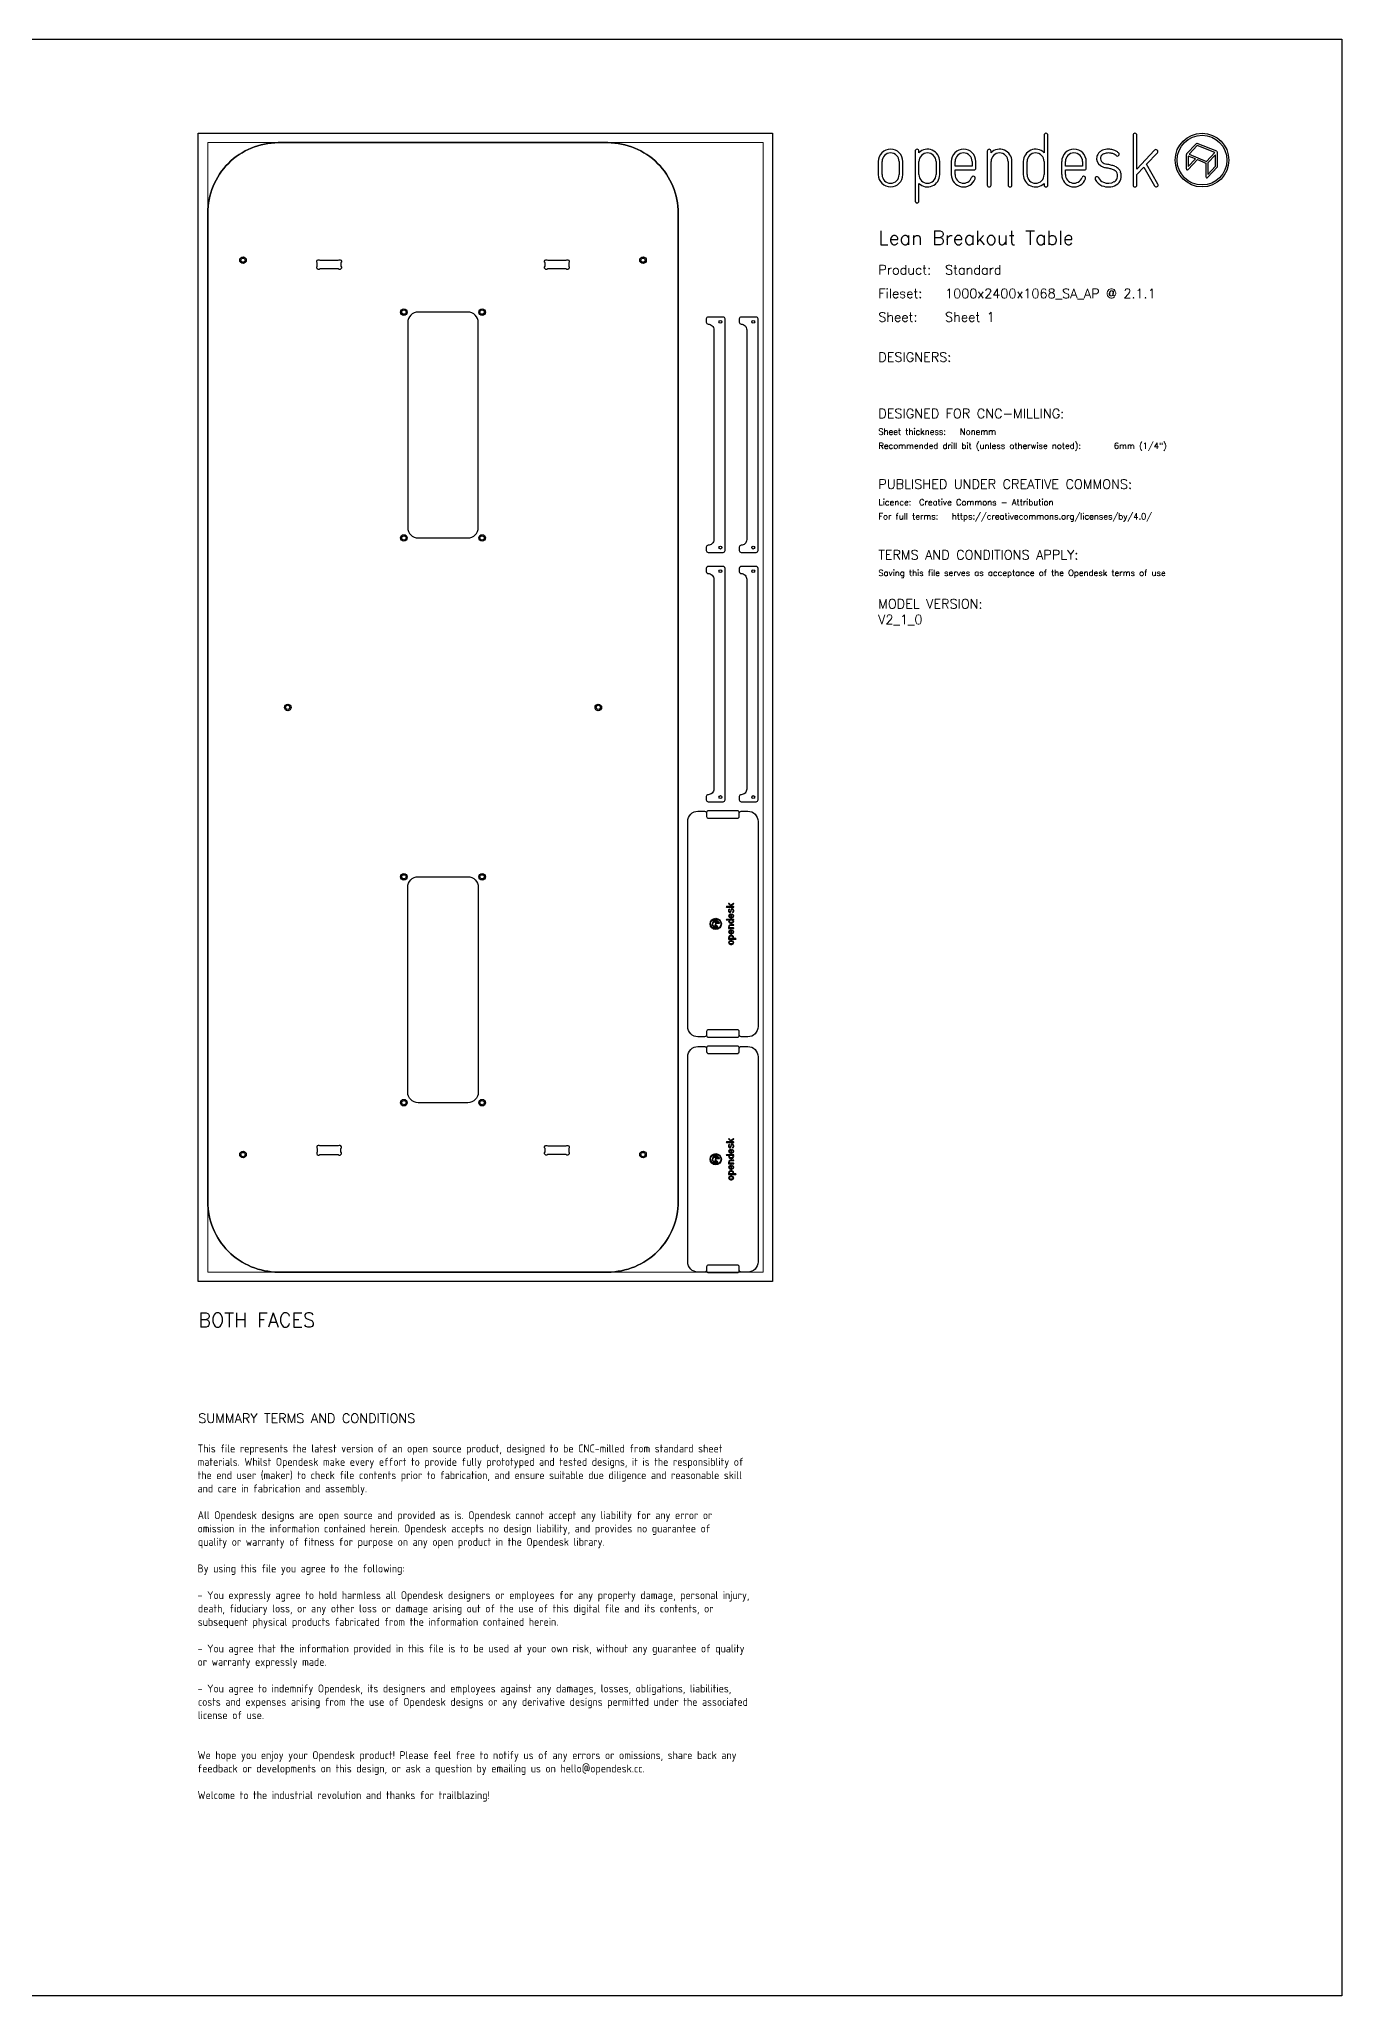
# Model space of a CAD drawing. Header units: millimetres. Extents: x -300 to 5880, y -300 to 4158.
# Drawn here: x 3112 to 5880, y 0 to 4158 of the extents above; entities that cross this region are included whole.
import ezdxf
from ezdxf.enums import TextEntityAlignment as Align

# ---------------------------------------------------------------- set-up
doc = ezdxf.new("R2010")
doc.units = ezdxf.units.MM
doc.layers.add('00-NOPRINT_TEXT', color=7, linetype='Continuous', lineweight=25)
doc.layers.add('00_NOPRINT_TOLERANCE', color=7, linetype='Continuous', lineweight=5)
for name, color, linetype, lineweight, true_color in [('BOARD_$TH-NOMINAL', 3, 'Continuous', 30, 0x00ff00), ('TOP-CUT-INSIDE_18.000MM', 1, 'Continuous', 25, 0xff1c00), ('TOP-CUT-OUTSIDE_18.000MM', 220, 'Continuous', 25, 0xff00d1), ('TOP-HOLE-6.000MM-DIAM_18.000MM', 3, 'Continuous', 25, 0x00ff0c), ('TOP-HOLE-9.000MM-DIAM_14.000MM', 220, 'Continuous', 25, 0xff00c7), ('TOP-POCKET-INSIDE_12.000MM', 140, 'Continuous', 25, 0x00b1ff), ('TOP-POCKET-INSIDE_2.000MM', 110, 'Continuous', 25, 0x00ff94)]:
    doc.layers.add(name, color=color, linetype=linetype, lineweight=lineweight, true_color=true_color)
doc.layers.add('TOP-CHAMFER-ONLINE_14MM', color=66, linetype='Continuous', true_color=0x518017)
doc.layers.add('TOP-POCKET-INSIDE_01MM', color=3, linetype='Continuous', true_color=0x0eff00)
doc.styles.add('OD-ISOCP-17_221', font='isocp.shx')
doc.styles.add('OD-ISOCP-17_222', font='isocp.shx')
doc.styles.add('OD-ISOCP-17_223', font='isocp.shx')
doc.styles.add('OD-ISOCP-17_224', font='isocp.shx')
doc.styles.add('OD-ISOCP-17_225', font='isocp.shx')
doc.styles.add('OD-ISOCP-17_226', font='isocp.shx')
doc.styles.add('OD-ISOCP-17_227', font='isocp.shx')
doc.styles.add('OD-ISOCP-17_228', font='isocp.shx')
doc.styles.add('OD-ISOCP-17_229', font='isocp.shx')
doc.styles.add('OD-ISOCP-17_230', font='isocp.shx')
doc.styles.add('OD-ISOCP-17_231', font='isocp.shx')
doc.styles.add('OD-ISOCP-17_232', font='isocp.shx')
doc.styles.add('OD-ISOCP-17_233', font='isocp.shx')
doc.styles.add('OD-ISOCP-17_234', font='isocp.shx')
doc.styles.add('OD-ISOCP-17_235', font='isocp.shx')
doc.styles.add('OD-ISOCP-17_236', font='isocp.shx')
doc.styles.add('OD-ISOCP-17_237', font='isocp.shx')
doc.styles.add('OD-ISOCP-17_238', font='isocp.shx')
doc.styles.add('OD-ISOCP-17_239', font='isocp.shx')
doc.styles.add('OD-SIMPLEX-13_86', font='simplex.shx')
doc.styles.add('OD-SIMPLEX-20_82', font='simplex.shx')
doc.styles.add('OD-SIMPLEX-20_86', font='simplex.shx')
doc.styles.add('OD-SIMPLEX-20_88', font='simplex.shx')
doc.styles.add('OD-SIMPLEX-30_83', font='simplex.shx')
doc.styles.add('OD-SIMPLEX-30_87', font='simplex.shx')

# ---------------------------------------------------------------- blocks, each defined once
blk = doc.blocks.new('Borders Opendesk_7')
at = {"layer": '00-NOPRINT_TEXT'}
for p, q in [((0, 4158), (5880, 4158)), ((5880, 4158), (5880, 0)), ((5247.4, 3954), (5247.4, 3916.7)), ((5255.3, 3848), (5255.3, 3954)), ((5436.4, 3954), (5436.4, 3848)), ((5444.4, 3881.9), (5444.4, 3954)), ((4973.4, 3920.1), (4973.4, 3814.1)), ((4981.3, 3916.7), (4981.3, 3920.1)), ((5126.6, 3920.1), (5126.6, 3848)), ((5134.5, 3916.7), (5134.5, 3920.1)), ((5482.1, 3922), (5444.4, 3881.9)), ((5464.8, 3892.1), (5487.9, 3916.6)), ((5549.5, 3912.6), (5549.5, 3882.2)), ((5570.5, 3935.8), (5550.1, 3914)), ((5553.7, 3909.6), (5553.7, 3887.4)), ((5568.8, 3903.5), (5553.7, 3909.6)), ((5572.6, 3931.9), (5555.2, 3913.4)), ((5555.2, 3913.4), (5592.6, 3898.3)), ((5610, 3916.9), (5572.6, 3931.9)), ((5614.4, 3919.6), (5572.8, 3936.3)), ((5592.6, 3898.3), (5610, 3916.9)), ((5611.5, 3912.4), (5595.2, 3895.1)), ((5611.5, 3888.1), (5611.5, 3912.4)), ((5615.7, 3887.3), (5615.7, 3917.6)), ((4895, 3898), (4895, 3870.1)), ((4902.9, 3870.1), (4902.9, 3898)), ((4939.3, 3898), (4939.3, 3870.1)), ((4947.3, 3870.1), (4947.3, 3898)), ((4981.3, 3870.1), (4981.3, 3898)), ((5017.7, 3898), (5017.7, 3870.1)), ((5025.6, 3870.1), (5025.6, 3898)), ((5050, 3898), (5050, 3870.1)), ((5058, 3888.1), (5058, 3898)), ((5094.4, 3888.1), (5058, 3888.1)), ((5058, 3870.1), (5058, 3880.1)), ((5058, 3880.1), (5098.3, 3880.1)), ((5094.4, 3898), (5094.4, 3888.1)), ((5102.3, 3884.1), (5102.3, 3898)), ((5134.5, 3848), (5134.5, 3898)), ((5170.9, 3898), (5170.9, 3848)), ((5178.9, 3848), (5178.9, 3898)), ((5203, 3898), (5203, 3870.1)), ((5211, 3870.1), (5211, 3898)), ((5247.4, 3898), (5247.4, 3870.1)), ((5284.6, 3898), (5284.6, 3870.1)), ((5292.6, 3888.1), (5292.6, 3898)), ((5329, 3888.1), (5292.6, 3888.1)), ((5292.6, 3870.1), (5292.6, 3880.1)), ((5292.6, 3880.1), (5332.9, 3880.1)), ((5329, 3898), (5329, 3888.1)), ((5336.9, 3884.1), (5336.9, 3898)), ((5444.4, 3870.4), (5459.1, 3886)), ((5444.4, 3848), (5444.4, 3870.4)), ((5459.1, 3886), (5482.1, 3846)), ((5489, 3850), (5464.8, 3892.1)), ((5553.1, 3880.8), (5572.9, 3901.9)), ((5553.7, 3887.4), (5568.8, 3903.5)), ((5572.9, 3901.9), (5591.1, 3894.5)), ((5591.1, 3894.5), (5591.1, 3865.5)), ((5594.7, 3864.1), (5615.1, 3885.8)), ((5595.2, 3895.1), (5595.2, 3870.7)), ((5595.2, 3870.7), (5611.5, 3888.1)), ((4981.3, 3814.1), (4981.3, 3851.4)), ((5247.4, 3851.4), (5247.4, 3848)), ((5880, 0), (0, 0))]:
    blk.add_line(p, q, dxfattribs=at)
for radius in [57, 52.9]:
    blk.add_circle((5582.9, 3901), radius, dxfattribs=at)
for centre, radius, start, end in [((5251.3, 3954), 3.97, 0, 180), ((5440.4, 3954), 3.97, 0, 180), ((4921.1, 3898), 26.1, 0, 180), ((4921.1, 3898), 18.2, 0, 180), ((4977.3, 3920.1), 3.97, 0, 180), ((4999.5, 3898), 26.1, 0, 134.1316), ((4999.5, 3898), 18.2, 0, 180), ((5076.2, 3898), 26.1, 0, 180), ((5076.2, 3898), 18.2, 0, 180), ((5130.6, 3920.1), 3.97, 0, 180), ((5152.7, 3898), 26.1, 0, 134.1316), ((5152.7, 3898), 18.2, 0, 180), ((5229.2, 3898), 26.1, 45.8684, 180), ((5229.2, 3898), 18.2, 0, 180), ((5310.8, 3898), 26.1, 0, 180), ((5310.8, 3898), 18.2, 0, 180), ((5377.2, 3904.5), 18.3, 167.0964, 235.8453), ((5375.9, 3904.8), 16.9, 150.5139, 167.0489), ((5377.5, 3903.4), 19, 138.9882, 149.267), ((5377.5, 3903.4), 19, 127.9168, 138.9882), ((5380.5, 3899.5), 24, 111.7012, 127.9168), ((5375.9, 3904.8), 8.99, 151.0519, 168.0238), ((5377.5, 3903.4), 11.1, 138.9882, 148.8091), ((5377.5, 3903.4), 11.1, 127.9168, 138.9882), ((5380.5, 3899.5), 16, 111.7012, 127.9168), ((5383.5, 3891.9), 32.1, 90, 111.7012), ((5383.5, 3891.9), 24.2, 90, 111.7012), ((5383.5, 3878.8), 45.3, 80.7104, 90), ((5383.5, 3878.8), 37.3, 80.7104, 90), ((5385.9, 3893.2), 22.7, 71.5035, 80.7104), ((5385.9, 3893.2), 30.7, 71.5035, 80.7104), ((5387.1, 3896.7), 19, 61.0356, 71.5035), ((5387.1, 3896.7), 26.9, 61.0356, 71.5035), ((5387.1, 3896.7), 19, 46.7983, 61.0356), ((5387.1, 3896.7), 26.9, 46.7983, 61.0356), ((5402.8, 3913.5), 3.97, 226.7983, 46.7983), ((5485, 3919.3), 3.97, 316.7135, 136.7135), ((5551.6, 3912.6), 2.06, 136.7696, 180), ((5572, 3934.4), 2.06, 68.0714, 136.7696), ((5613.6, 3917.6), 2.06, 0, 68.0714), ((4921.1, 3870.1), 26.1, 180, 0), ((4921.1, 3870.1), 18.2, 180, 0), ((4999.5, 3870.1), 18.2, 180, 0), ((4999.5, 3870.1), 26.1, 225.8684, 0), ((5076.2, 3870.1), 26.1, 180, 340.0258), ((5076.2, 3870.1), 18.2, 180, 340.0258), ((5098.3, 3884.1), 3.97, 270, 0), ((5229.2, 3870.1), 26.1, 180, 314.1316), ((5229.2, 3870.1), 18.2, 180, 0), ((5310.8, 3870.1), 26.1, 180, 340.0258), ((5310.8, 3870.1), 18.2, 180, 340.0258), ((5332.9, 3884.1), 3.97, 270, 0), ((5377.2, 3904.5), 10.3, 167.9603, 235.8613), ((5382, 3911.6), 26.9, 235.8511, 248.0912), ((5382, 3911.6), 18.9, 235.8511, 248.0912), ((5388.7, 3928.4), 44.9, 248.0912, 257.5385), ((5388.7, 3928.4), 37, 248.0912, 257.5385), ((5300, 3526.6), 366.5, 76.1947, 77.5385), ((5300, 3526.6), 374.5, 76.1947, 77.5385), ((5372.7, 3822.5), 61.9, 69.1442, 76.1947), ((5372.7, 3822.5), 69.8, 69.1442, 76.1947), ((5389.5, 3866.6), 14.6, 38.9291, 69.1442), ((5389.5, 3866.6), 22.5, 38.9291, 69.1442), ((5393.9, 3870.2), 8.99, 17.5834, 38.9291), ((5385.6, 3867.6), 17.6, 343.8033, 17.5834), ((5393.9, 3870.2), 16.9, 17.5834, 38.9291), ((5385.6, 3867.6), 25.5, 343.8033, 17.5834), ((5551.6, 3882.2), 2.06, 180, 316.7696), ((5613.6, 3887.3), 2.06, 316.7696, 0), ((5097, 3862.6), 3.97, 340.0258, 160.0258), ((5130.6, 3848), 3.97, 180, 0), ((5174.9, 3848), 3.97, 180, 0), ((5251.3, 3848), 3.97, 180, 0), ((5331.6, 3862.6), 3.97, 340.0258, 160.0258), ((5359.7, 3861.7), 3.97, 24.786, 204.786), ((5380.2, 3871.2), 26.6, 204.786, 247.9544), ((5380.2, 3871.2), 18.7, 204.786, 247.9544), ((5383.5, 3879.3), 35.4, 247.9544, 298.2026), ((5383.5, 3879.3), 27.4, 247.9544, 298.2026), ((5390.6, 3866.1), 12.5, 298.2026, 343.8033), ((5390.6, 3866.1), 20.4, 298.2026, 343.8033), ((5440.4, 3848), 3.97, 180, 0), ((5485.5, 3848), 3.97, 209.8417, 29.8417), ((5593.2, 3865.5), 2.06, 180, 316.7696), ((4977.3, 3814.1), 3.97, 180, 0)]:
    blk.add_arc(centre, radius, start, end, dxfattribs=at)
at = {"layer": '00_NOPRINT_TOLERANCE', "ltscale": 0.379202}
for p, q in [((3450, 3958), (4670, 3958)), ((3450, 1518), (3450, 3958)), ((4670, 3958), (4670, 1518)), ((4670, 1518), (3450, 1518))]:
    blk.add_line(p, q, dxfattribs=at)
at = {"layer": '00_NOPRINT_TOLERANCE', "ltscale": 0.380876}
for p, q in [((3470, 3938), (4650, 3938)), ((4650, 1538), (3470, 1538))]:
    blk.add_line(p, q, dxfattribs=at)
at = {"layer": '00_NOPRINT_TOLERANCE', "ltscale": 0.380023}
for p, q in [((3470, 1538), (3470, 3938)), ((4650, 3938), (4650, 1538))]:
    blk.add_line(p, q, dxfattribs=at)
at = {"layer": 'BOARD_$TH-NOMINAL'}
for p, q in [((3450, 3958), (4670, 3958)), ((3450, 1518), (3450, 3958)), ((4670, 3958), (4670, 1518)), ((4670, 1518), (3450, 1518))]:
    blk.add_line(p, q, dxfattribs=at)
at = {"layer": '00-NOPRINT_TEXT'}
for s, height, style, p in [('Lean Breakout Table', 30, 'OD-SIMPLEX-30_83', (4895, 3720.9)), ('Product:', 20, 'OD-SIMPLEX-20_82', (4895, 3657.9)), ('Standard', 20, 'OD-SIMPLEX-20_82', (5036.9, 3657.9)), ('Fileset:', 20, 'OD-SIMPLEX-20_82', (4895, 3607.7)), ('1000x2400x1068_SA_AP @ 2.1.1', 20, 'OD-SIMPLEX-20_82', (5036.9, 3607.6)), ('Sheet:', 20, 'OD-SIMPLEX-20_82', (4895, 3557.4)), ('Sheet 1', 20, 'OD-SIMPLEX-20_82', (5036.9, 3557.5)), ('DESIGNERS:', 20, 'OD-SIMPLEX-20_82', (4895, 3472.4)), ('DESIGNED FOR CNC-MILLING:', 20, 'OD-SIMPLEX-20_82', (4895, 3352.4)), ('Sheet thickness:', 13, 'OD-SIMPLEX-13_86', (4895, 3317.4)), ('Nonemm', 13, 'OD-SIMPLEX-13_86', (5068.3, 3317.4)), ('Recommended drill bit (unless otherwise noted):', 13, 'OD-SIMPLEX-13_86', (4895, 3287.4)), ('6mm (1/4")', 13, 'OD-SIMPLEX-13_86', (5395.5, 3287.4)), ('PUBLISHED UNDER CREATIVE COMMONS:', 20, 'OD-SIMPLEX-20_82', (4895, 3202.4)), ('Licence:', 13, 'OD-SIMPLEX-13_86', (4895, 3167.4)), ('Creative Commons - Attribution', 13, 'OD-SIMPLEX-13_86', (4981.5, 3167.4)), ('For full terms:', 13, 'OD-SIMPLEX-13_86', (4895, 3137.4)), ('https://creativecommons.org/licenses/by/4.0/', 13, 'OD-SIMPLEX-13_86', (5051.1, 3137.4)), ('TERMS AND CONDITIONS APPLY:', 20, 'OD-SIMPLEX-20_82', (4895, 3052.3)), ('Saving this file serves as acceptance of the Opendesk terms of use ', 13, 'OD-SIMPLEX-13_86', (4895, 3017.3))]:
    blk.add_text(s, height=height, dxfattribs=dict(at, style=style)).set_placement(p)
at = {"layer": '00-NOPRINT_TEXT', "color": 7}
for s, height, style, p in [('BOTH FACES', 30, 'OD-SIMPLEX-30_87', (3450, 1451.3)), ('SUMMARY TERMS AND CONDITIONS', 20, 'OD-SIMPLEX-20_86', (3450, 1237.4))]:
    blk.add_text(s, height=height, dxfattribs=dict(at, style=style)).set_placement(p, align=Align.TOP_LEFT)
for s, style, p in [('This file represents the latest version of an open source product, designed to be CNC-milled from standard sheet', 'OD-ISOCP-17_221', (3448.5, 1154.7)), ('materials. Whilst Opendesk make every effort to provide fully prototyped and tested designs, it is the responsiblity of', 'OD-ISOCP-17_222', (3448.5, 1126.3)), ('the end user (maker) to check file contents prior to fabrication, and ensure suitable due diligence and reasonable skill', 'OD-ISOCP-17_223', (3448.5, 1098)), ('and care in fabrication and assembly.', 'OD-ISOCP-17_224', (3448.5, 1069.7)), ('All Opendesk designs are open source and provided as is. Opendesk cannot accept any liability for any error or', 'OD-ISOCP-17_225', (3448.5, 1013)), ('omission in the information contained herein. Opendesk accepts no design liability, and provides no guarantee of', 'OD-ISOCP-17_226', (3448.5, 984.7)), ('quality or warranty of fitness for purpose on any open product in the Opendesk library.', 'OD-ISOCP-17_227', (3449.1, 956.3)), ('By using this file you agree to the following:', 'OD-ISOCP-17_228', (3448.5, 899.7)), ('- You expressly agree to hold harmless all Opendesk designers or employees for any property damage, personal injury,', 'OD-ISOCP-17_229', (3448.5, 843)), ('death, fiduciary loss, or any other loss or damage arising out of the use of this digital file and its contents, or', 'OD-ISOCP-17_230', (3449.1, 814.7)), ('subsequent physical products fabricated from the information contained herein.', 'OD-ISOCP-17_231', (3449, 786.3)), ('- You agree that the information provided in this file is to be used at your own risk, without any guarantee of quality', 'OD-ISOCP-17_232', (3448.5, 729.7)), ('or warranty expressly made.', 'OD-ISOCP-17_233', (3448.5, 701.3)), ('- You agree to indemnify Opendesk, its designers and employees against any damages, losses, obligations, liabilities,', 'OD-ISOCP-17_234', (3448.5, 644.7)), ('costs and expenses arising from the use of Opendesk designs or any derivative designs permitted under the associated', 'OD-ISOCP-17_235', (3449.1, 616.3)), ('license of use.', 'OD-ISOCP-17_236', (3448.8, 588)), ('We hope you enjoy your Opendesk product! Please feel free to notify us of any errors or omissions, share back any', 'OD-ISOCP-17_237', (3448.5, 503)), ('feedback or developments on this design, or ask a question by emailing us on hello@opendesk.cc.', 'OD-ISOCP-17_238', (3448.5, 474.7)), ('Welcome to the industrial revolution and thanks for trailblazing!', 'OD-ISOCP-17_239', (3448.5, 418))]:
    blk.add_text(s, height=17, dxfattribs=dict(at, style=style)).set_placement(p)

msp = doc.modelspace()

# ---------------------------------------------------------------- linework, layer by layer
at = {"layer": 'TOP-CHAMFER-ONLINE_14MM'}
for points in [[(3470, 1688), (3470, 3788, -0.414214), (3620, 3938), (4320, 3938, -0.414214), (4470, 3788), (4470, 1688, -0.414214), (4320, 1538), (3620, 1538, -0.414214)], [(4599.4, 2514.4, 0.414214), (4595.4, 2518.4), (4534, 2518.4, 0.414214), (4530, 2514.4), (4530, 2513.4), (4530, 2506.4, 0.414214), (4534, 2502.4), (4595.4, 2502.4, 0.414214), (4599.4, 2506.4), (4599.4, 2513.4)], [(4599.4, 2049, 0.414214), (4595.4, 2053), (4534, 2053, 0.414214), (4530, 2049), (4530, 2048), (4530, 2041, 0.414214), (4534, 2037), (4595.4, 2037, 0.414214), (4599.4, 2041), (4599.4, 2048)], [(4599.4, 2014.4, 0.414214), (4595.4, 2018.4), (4534, 2018.4, 0.414214), (4530, 2014.4), (4530, 2013.4), (4530, 2006.4, 0.414214), (4534, 2002.4), (4595.4, 2002.4, 0.414214), (4599.4, 2006.4), (4599.4, 2013.4)], [(4599.4, 1549, 0.414214), (4595.4, 1553), (4534, 1553, 0.414214), (4530, 1549), (4530, 1548), (4530, 1541, 0.414214), (4534, 1537), (4595.4, 1537, 0.414214), (4599.4, 1541), (4599.4, 1548)]]:
    msp.add_lwpolyline(points, format="xyb", close=True, dxfattribs=at)
at = {"layer": 'TOP-CUT-INSIDE_18.000MM'}
for points in [[(4045, 3556, 0.414214), (4023, 3578), (3917, 3578, 0.414214), (3895, 3556), (3895, 3120, 0.414214), (3917, 3098), (4023, 3098, 0.414214), (4045, 3120)], [(3895, 1920), (3895, 2356, -0.414214), (3917, 2378), (4023, 2378, -0.414214), (4045, 2356), (4045, 1920, -0.414214), (4023, 1898), (3917, 1898, -0.414214)]]:
    msp.add_lwpolyline(points, format="xyb", close=True, dxfattribs=at)
at = {"layer": 'TOP-CUT-OUTSIDE_18.000MM'}
for points in [[(4470, 3788, 0.414214), (4320, 3938), (3620, 3938, 0.414214), (3470, 3788), (3470, 1688, 0.414214), (3620, 1538), (4320, 1538, 0.414214), (4470, 1688)], [(4529.4, 3071.4, 0.414214), (4533.4, 3067.4), (4565.4, 3067.4, 0.414214), (4569.4, 3071.4), (4569.4, 3563.4, 0.414214), (4565.4, 3567.4), (4533.4, 3567.4, 0.414214), (4529.4, 3563.4), (4529.4, 3556.4, 0.414214), (4533.4, 3552.4, -0.414214), (4545.4, 3540.4), (4545.4, 3094.4, -0.414214), (4533.4, 3082.4, 0.414214), (4529.4, 3078.4)], [(4599.4, 3071.4, 0.414214), (4603.4, 3067.4), (4635.4, 3067.4, 0.414214), (4639.4, 3071.4), (4639.4, 3563.4, 0.414214), (4635.4, 3567.4), (4603.4, 3567.4, 0.414214), (4599.4, 3563.4), (4599.4, 3556.4, 0.414214), (4603.4, 3552.4, -0.414214), (4615.4, 3540.4), (4615.4, 3094.4, -0.414214), (4603.4, 3082.4, 0.414214), (4599.4, 3078.4)], [(4529.4, 2541.4, 0.414214), (4533.4, 2537.4), (4565.4, 2537.4, 0.414214), (4569.4, 2541.4), (4569.4, 3033.4, 0.414214), (4565.4, 3037.4), (4533.4, 3037.4, 0.414214), (4529.4, 3033.4), (4529.4, 3026.4, 0.414214), (4533.4, 3022.4, -0.414214), (4545.4, 3010.4), (4545.4, 2564.4, -0.414214), (4533.4, 2552.4, 0.414214), (4529.4, 2548.4)], [(4599.4, 2541.4, 0.414214), (4603.4, 2537.4), (4635.4, 2537.4, 0.414214), (4639.4, 2541.4), (4639.4, 3033.4, 0.414214), (4635.4, 3037.4), (4603.4, 3037.4, 0.414214), (4599.4, 3033.4), (4599.4, 3026.4, 0.414214), (4603.4, 3022.4, -0.414214), (4615.4, 3010.4), (4615.4, 2564.4, -0.414214), (4603.4, 2552.4, 0.414214), (4599.4, 2548.4)], [(4530, 2049), (4530, 2042, -0.414214), (4526, 2038), (4511.7, 2038, -0.414214), (4490, 2059.7), (4490, 2495.7, -0.414214), (4511.7, 2517.4), (4526, 2517.4, -0.414214), (4530, 2513.4), (4530, 2506.4, 0.414214), (4534, 2502.4), (4595.4, 2502.4, 0.414214), (4599.4, 2506.4), (4599.4, 2513.4, -0.414214), (4603.4, 2517.4), (4617.7, 2517.4, -0.414214), (4639.4, 2495.7), (4639.4, 2059.7, -0.414214), (4617.7, 2038), (4603.4, 2038, -0.414214), (4599.4, 2042), (4599.4, 2049, 0.414214), (4595.4, 2053), (4534, 2053, 0.414214)], [(4530, 1549), (4530, 1542, -0.414214), (4526, 1538), (4511.7, 1538, -0.414214), (4490, 1559.7), (4490, 1995.7, -0.414214), (4511.7, 2017.4), (4526, 2017.4, -0.414214), (4530, 2013.4), (4530, 2006.4, 0.414214), (4534, 2002.4), (4595.4, 2002.4, 0.414214), (4599.4, 2006.4), (4599.4, 2013.4, -0.414214), (4603.4, 2017.4), (4617.7, 2017.4, -0.414214), (4639.4, 1995.7), (4639.4, 1559.7, -0.414214), (4617.7, 1538), (4603.4, 1538, -0.414214), (4599.4, 1542), (4599.4, 1549, 0.414214), (4595.4, 1553), (4534, 1553, 0.414214)]]:
    msp.add_lwpolyline(points, format="xyb", close=True, dxfattribs=at)
at = {"layer": 'TOP-HOLE-6.000MM-DIAM_18.000MM'}
for centre in [(4559.4, 3557.4), (4629.4, 3557.4), (4559.4, 3077.4), (4629.4, 3077.4), (4559.4, 3027.4), (4629.4, 3027.4), (4559.4, 2547.4), (4629.4, 2547.4)]:
    msp.add_circle(centre, 3, dxfattribs=at)
at = {"layer": 'TOP-HOLE-9.000MM-DIAM_14.000MM'}
for centre in [(3545, 3688.3), (4395, 3688.3), (3887, 3578), (4053, 3578), (3887, 3098), (4053, 3098), (3640, 2738), (4300, 2738), (3887, 2378), (4053, 2378), (3887, 1898), (4053, 1898), (3545, 1787.7), (4395, 1787.7)]:
    msp.add_circle(centre, 4.5, dxfattribs=at)
at = {"layer": 'TOP-POCKET-INSIDE_01MM'}
for points in [[(4581.9, 2317), (4587.6, 2320.4, 1), (4587, 2321.2), (4581.2, 2317.7), (4577.8, 2321.2, 1), (4577.1, 2320.4), (4582.9, 2314.6), (4572.4, 2314.6, 1), (4572.4, 2313.6), (4587.3, 2313.6, 1), (4587.3, 2314.6), (4584.3, 2314.6)], [(4572.4, 2287.3, 1), (4572.4, 2286.3), (4578.1, 2286.3, 0.685082), (4580.6, 2279.6), (4584, 2279.6, 0.685082), (4586.5, 2286.3), (4587.3, 2286.3, 1), (4587.3, 2287.3)], [(4577, 2307.6, 0.064559), (4576.8, 2305.9, 0.071132), (4577, 2304.4, 0.090234), (4577.6, 2303.3, 0.159121), (4578.8, 2302.5, 0.074032), (4579.4, 2302.4, 0.087909), (4580.4, 2302.6, 0.072827), (4580.9, 2302.9, 0.026999), (4581.1, 2303, 0.07539), (4581.6, 2303.7, 0.04766), (4581.9, 2304.4, 0.024337), (4582.2, 2305.2, 0.005409), (4582.3, 2305.7), (4582.4, 2306.3, -0.01299), (4582.6, 2307.1, -0.049524), (4582.9, 2308, -0.156256), (4583.7, 2308.7, -0.067816), (4584.1, 2308.9, -0.049082), (4584.6, 2308.9, -0.165476), (4585.7, 2308.5, -0.046686), (4586, 2308.3, -0.040416), (4586.2, 2308, -0.053828), (4586.5, 2307.3, -0.026304), (4586.7, 2306.9, -0.061667), (4586.8, 2305.9, -0.057744), (4586.7, 2304.9, -0.20065), (4585.2, 2302.8, 1), (4585.7, 2301.9, 0.20065), (4587.6, 2304.6, 0.057744), (4587.8, 2305.9, 0.061667), (4587.6, 2307.2, 0.026304), (4587.5, 2307.7, 0.053828), (4587.1, 2308.5, 0.040416), (4586.7, 2308.9, 0.046686), (4586.3, 2309.3, 0.165476), (4584.6, 2309.9, 0.049082), (4583.9, 2309.8, 0.068873), (4583.2, 2309.6, 0.157364), (4582, 2308.4, 0.049524), (4581.6, 2307.3, 0.01299), (4581.4, 2306.5), (4581.3, 2305.9, -0.005409), (4581.2, 2305.5, -0.024337), (4581, 2304.7, -0.04766), (4580.7, 2304.2, -0.07539), (4580.4, 2303.8, -0.026999), (4580.3, 2303.7, -0.072827), (4580, 2303.5, -0.087909), (4579.4, 2303.4, -0.074032), (4579.1, 2303.4, -0.159121), (4578.4, 2303.9, -0.090234), (4578, 2304.7, -0.071132), (4577.8, 2305.9, -0.064559), (4578, 2307.3, -0.112575), (4578.5, 2308.4, 1), (4577.8, 2309.1, 0.112575)], [(4580.6, 2298.6, 1), (4580.6, 2291), (4584, 2291, 0.833525), (4585.3, 2298.4, 1), (4585, 2297.5, -0.833525), (4584, 2292), (4582.8, 2292), (4582.8, 2298.1, 0.414214), (4582.3, 2298.6)], [(4581.8, 2292), (4580.6, 2292, -1), (4580.6, 2297.6), (4581.8, 2297.6)], [(4580.6, 2276, 0.685082), (4578.1, 2269.3), (4577.3, 2269.3, 1), (4577.3, 2268.3), (4587.3, 2268.3, 1), (4587.3, 2269.3), (4580.6, 2269.3, -1), (4580.6, 2275), (4587.3, 2275, 1), (4587.3, 2276)], [(4580.6, 2264.6, 1), (4580.6, 2257), (4584, 2257, 0.833525), (4585.3, 2264.4, 1), (4585, 2263.5, -0.833525), (4584, 2258), (4582.8, 2258), (4582.8, 2264.1, 0.414214), (4582.3, 2264.6)], [(4580.6, 2253.3, 0.685082), (4578.1, 2246.6), (4577.3, 2246.6, 1), (4577.3, 2245.6), (4592.2, 2245.6, 1), (4592.2, 2246.6), (4586.5, 2246.6, 0.685082), (4584, 2253.3)], [(4584, 2286.3, -1), (4584, 2280.6), (4580.6, 2280.6, -1), (4580.6, 2286.3)], [(4581.8, 2263.6), (4581.8, 2258), (4580.6, 2258, -1), (4580.6, 2263.6)], [(4584, 2252.3, -1), (4584, 2246.6), (4580.6, 2246.6, -1), (4580.6, 2252.3)], [(4580.6, 2242, 1), (4580.6, 2234.3), (4584, 2234.3, 1), (4584, 2242)], [(4584, 2241, -1), (4584, 2235.3), (4580.6, 2235.3, -1), (4580.6, 2241)], [(4581.9, 1816.9), (4587.6, 1820.3, 1), (4587, 1821.1), (4581.2, 1817.6), (4577.8, 1821.1, 1), (4577.1, 1820.3), (4582.9, 1814.5), (4572.4, 1814.5, 1), (4572.4, 1813.5), (4587.3, 1813.5, 1), (4587.3, 1814.5), (4584.3, 1814.5)], [(4577, 1807.5, 0.064559), (4576.8, 1805.8, 0.071132), (4577, 1804.3, 0.090234), (4577.6, 1803.2, 0.159121), (4578.8, 1802.4, 0.074032), (4579.4, 1802.3, 0.087909), (4580.4, 1802.5, 0.072827), (4580.9, 1802.8, 0.026999), (4581.1, 1802.9, 0.07539), (4581.6, 1803.6, 0.04766), (4581.9, 1804.3, 0.024337), (4582.2, 1805.1, 0.005409), (4582.3, 1805.6), (4582.4, 1806.2, -0.01299), (4582.6, 1807, -0.049524), (4582.9, 1807.9, -0.156256), (4583.7, 1808.6, -0.067816), (4584.1, 1808.8, -0.049082), (4584.6, 1808.8, -0.165476), (4585.7, 1808.4, -0.046686), (4586, 1808.2, -0.040416), (4586.2, 1807.9, -0.053828), (4586.5, 1807.2, -0.026304), (4586.7, 1806.8, -0.061667), (4586.8, 1805.8, -0.057744), (4586.7, 1804.8, -0.20065), (4585.2, 1802.7, 1), (4585.7, 1801.8, 0.20065), (4587.6, 1804.5, 0.057744), (4587.8, 1805.8, 0.061667), (4587.6, 1807.1, 0.026304), (4587.5, 1807.6, 0.053828), (4587.1, 1808.4, 0.040416), (4586.7, 1808.8, 0.046686), (4586.3, 1809.2, 0.165476), (4584.6, 1809.8, 0.049082), (4583.9, 1809.7, 0.068873), (4583.2, 1809.5, 0.157364), (4582, 1808.3, 0.049524), (4581.6, 1807.2, 0.01299), (4581.4, 1806.4), (4581.3, 1805.8, -0.005409), (4581.2, 1805.4, -0.024337), (4581, 1804.6, -0.04766), (4580.7, 1804.1, -0.07539), (4580.4, 1803.7, -0.026999), (4580.3, 1803.6, -0.072827), (4580, 1803.4, -0.087909), (4579.4, 1803.3, -0.074032), (4579.1, 1803.3, -0.159121), (4578.4, 1803.8, -0.090234), (4578, 1804.6, -0.071132), (4577.8, 1805.8, -0.064559), (4578, 1807.2, -0.112575), (4578.5, 1808.3, 1), (4577.8, 1809, 0.112575)], [(4580.6, 1798.5, 1), (4580.6, 1790.9), (4584, 1790.9, 0.833525), (4585.3, 1798.3, 1), (4585, 1797.4, -0.833525), (4584, 1791.9), (4582.8, 1791.9), (4582.8, 1798, 0.414214), (4582.3, 1798.5)], [(4581.8, 1791.9), (4580.6, 1791.9, -1), (4580.6, 1797.5), (4581.8, 1797.5)], [(4572.4, 1787.2, 1), (4572.4, 1786.2), (4578.1, 1786.2, 0.685082), (4580.6, 1779.5), (4584, 1779.5, 0.685082), (4586.5, 1786.2), (4587.3, 1786.2, 1), (4587.3, 1787.2)], [(4580.6, 1775.9, 0.685082), (4578.1, 1769.2), (4577.3, 1769.2, 1), (4577.3, 1768.2), (4587.3, 1768.2, 1), (4587.3, 1769.2), (4580.6, 1769.2, -1), (4580.6, 1774.9), (4587.3, 1774.9, 1), (4587.3, 1775.9)], [(4580.6, 1764.5, 1), (4580.6, 1756.9), (4584, 1756.9, 0.833525), (4585.3, 1764.3, 1), (4585, 1763.4, -0.833525), (4584, 1757.9), (4582.8, 1757.9), (4582.8, 1764, 0.414214), (4582.3, 1764.5)], [(4580.6, 1753.2, 0.685082), (4578.1, 1746.5), (4577.3, 1746.5, 1), (4577.3, 1745.5), (4592.2, 1745.5, 1), (4592.2, 1746.5), (4586.5, 1746.5, 0.685082), (4584, 1753.2)], [(4584, 1786.2, -1), (4584, 1780.5), (4580.6, 1780.5, -1), (4580.6, 1786.2)], [(4581.8, 1763.5), (4581.8, 1757.9), (4580.6, 1757.9, -1), (4580.6, 1763.5)], [(4584, 1752.2, -1), (4584, 1746.5), (4580.6, 1746.5, -1), (4580.6, 1752.2)], [(4580.6, 1741.9, 1), (4580.6, 1734.2), (4584, 1734.2, 1), (4584, 1741.9)], [(4584, 1740.9, -1), (4584, 1735.2), (4580.6, 1735.2, -1), (4580.6, 1740.9)]]:
    msp.add_lwpolyline(points, format="xyb", close=True, dxfattribs=at)
for points in [[(4545.3, 2285.1), (4545.1, 2284.8), (4541.4, 2275.7), (4541.4, 2275.6), (4541.4, 2275.3), (4541.5, 2275.1), (4541.6, 2275), (4546.5, 2270.5), (4546.9, 2270.4), (4553.6, 2270.4), (4554.1, 2270.8), (4554, 2271.4), (4549.3, 2275.6), (4550.9, 2279.5), (4557.3, 2279.5), (4557.8, 2279.9), (4557.8, 2280.1), (4557.7, 2280.5), (4552.7, 2285), (4552.6, 2285.1), (4552.6, 2285.1), (4552.6, 2285.1), (4552.3, 2285.1), (4545.6, 2285.1), (4545.4, 2285.1)], [(4549.9, 2279.9), (4546.6, 2271.9), (4542.6, 2275.6), (4545.8, 2283.6)], [(4552.1, 2284), (4555.8, 2280.6), (4550.8, 2280.6), (4547.1, 2284)], [(4552.1, 2271.5), (4547.7, 2271.5), (4548.9, 2274.5)], [(4545.3, 1785), (4545.1, 1784.7), (4541.4, 1775.6), (4541.4, 1775.5), (4541.4, 1775.2), (4541.5, 1775), (4541.6, 1774.9), (4546.5, 1770.4), (4546.9, 1770.3), (4553.6, 1770.3), (4554.1, 1770.7), (4554, 1771.3), (4549.3, 1775.5), (4550.9, 1779.4), (4557.3, 1779.4), (4557.8, 1779.8), (4557.8, 1780), (4557.7, 1780.4), (4552.7, 1784.9), (4552.6, 1785), (4552.6, 1785), (4552.6, 1785), (4552.3, 1785), (4545.6, 1785), (4545.4, 1785)], [(4549.9, 1779.8), (4546.6, 1771.8), (4542.6, 1775.5), (4545.8, 1783.5)], [(4552.1, 1783.9), (4555.8, 1780.5), (4550.8, 1780.5), (4547.1, 1783.9)], [(4552.1, 1771.4), (4547.7, 1771.4), (4548.9, 1774.4)]]:
    msp.add_lwpolyline(points, close=True, dxfattribs=at)
for centre, radius in [((4549.5, 2277.8), 12.1), ((4549.5, 2277.8), 11.1), ((4549.5, 1777.7), 12.1), ((4549.5, 1777.7), 11.1)]:
    msp.add_circle(centre, radius, dxfattribs=at)
at = {"layer": 'TOP-POCKET-INSIDE_12.000MM'}
for points in [[(3753.2, 3682.5), (3753.2, 3675.5, -1.050308), (3747.4, 3670), (3708.6, 3670, -1.050308), (3702.8, 3675.5), (3702.8, 3682.5, -1.050308), (3708.6, 3688), (3747.4, 3688, -1.050308)], [(4231.4, 3670), (4192.6, 3670, -1.050308), (4186.8, 3675.5), (4186.8, 3682.5, -1.050308), (4192.6, 3688), (4231.4, 3688, -1.050308), (4237.2, 3682.5), (4237.2, 3675.5, -1.050308)], [(3747.4, 1806), (3708.6, 1806, 1.050308), (3702.8, 1800.5), (3702.8, 1793.5, 1.050308), (3708.6, 1788), (3747.4, 1788, 1.050308), (3753.2, 1793.5), (3753.2, 1800.5, 1.050308)], [(4192.6, 1788, -1.04953), (4186.8, 1793.5), (4186.8, 1800.5, -1.04953), (4192.6, 1806), (4231.4, 1806, -1.04953), (4237.2, 1800.5), (4237.2, 1793.5, -1.04953), (4231.4, 1788)]]:
    msp.add_lwpolyline(points, format="xyb", close=True, dxfattribs=at)
at = {"layer": 'TOP-POCKET-INSIDE_2.000MM'}
for centre in [(3545, 3688.3), (4395, 3688.3), (3887, 3578), (4053, 3578), (3887, 3098), (4053, 3098), (3640, 2738), (4300, 2738), (3887, 2378), (4053, 2378), (3887, 1898), (4053, 1898), (3545, 1787.7), (4395, 1787.7)]:
    msp.add_circle(centre, 7, dxfattribs=at)

# ---------------------------------------------------------------- block references
msp.add_blockref('Borders Opendesk_7', (0, 0))

# ---------------------------------------------------------------- texts
at = {"insert": (4894.6, 2968), "char_height": 20, "width": 292.308, "attachment_point": 1, "style": 'OD-SIMPLEX-20_88'}
msp.add_mtext('MODEL VERSION:\\PV2_1_0', dxfattribs=at)

doc.saveas('drawing.dxf')
